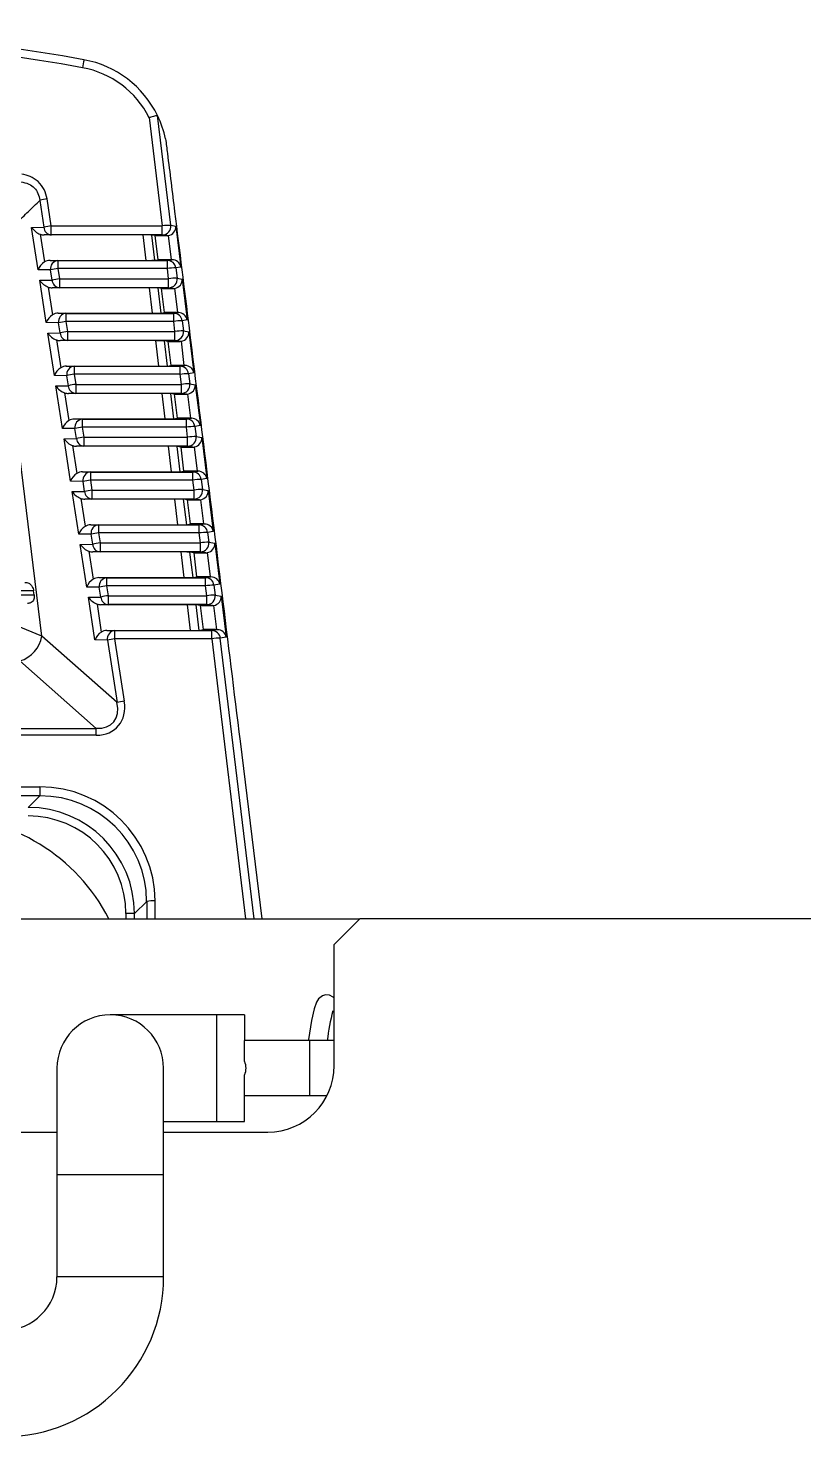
# Model space of a CAD drawing. Extents: x 16.5 to 113.1, y 4.4 to 84.5.
# Drawn here: x 54.301 to 55.21, y 39.339 to 40.991 of the extents above; entities that cross this region are included whole.
import ezdxf

# ---------------------------------------------------------------- set-up
doc = ezdxf.new("R2010")
doc.units = 0
doc.header["$MEASUREMENT"] = 0
doc.linetypes.add('SLD-SOLID', pattern=[0])
doc.layers.add('OBJECT', color=7, linetype='CONTINUOUS')

msp = doc.modelspace()

# ---------------------------------------------------------------- linework, layer by layer
at = {"layer": 'OBJECT', "linetype": 'SLD-SOLID'}
for p, q in [((54.4429, 40.8865), (54.4582, 40.7595)), ((54.4681, 40.7602), (54.4526, 40.8889)), ((54.3147, 40.7895), (54.3195, 40.7579)), ((54.3281, 40.7595), (54.3233, 40.7911)), ((54.305, 40.7577), (54.3195, 40.7579)), ((54.3126, 40.7081), (54.305, 40.7577)), ((54.3281, 40.7595), (54.4582, 40.7595)), ((54.3281, 40.749), (54.3281, 40.7595)), ((54.4582, 40.749), (54.4582, 40.7595)), ((54.4681, 40.7602), (54.474, 40.7592)), ((54.474, 40.7592), (54.4799, 40.7112)), ((54.3171, 40.2783), (54.2608, 40.7371)), ((54.3151, 40.7497), (54.3201, 40.7172)), ((54.3281, 40.749), (54.3197, 40.7489)), ((54.4356, 40.7489), (54.3197, 40.7489)), ((54.4582, 40.749), (54.3281, 40.749)), ((54.4392, 40.7191), (54.4356, 40.7489)), ((54.4497, 40.7481), (54.4456, 40.7488)), ((54.4456, 40.7488), (54.4491, 40.7192)), ((54.4497, 40.7481), (54.4636, 40.7481)), ((54.4532, 40.7199), (54.4497, 40.7481)), ((54.4636, 40.7481), (54.4582, 40.749)), ((54.4688, 40.7199), (54.4653, 40.7483)), ((54.3267, 40.7191), (54.3358, 40.719)), ((54.3267, 40.7191), (54.4392, 40.7191)), ((54.3358, 40.719), (54.3358, 40.7095)), ((54.3358, 40.719), (54.4642, 40.719)), ((54.4491, 40.7192), (54.4532, 40.7199)), ((54.4688, 40.7199), (54.4532, 40.7199)), ((54.4642, 40.719), (54.4695, 40.7199)), ((54.4642, 40.7095), (54.4642, 40.719)), ((54.4688, 40.7199), (54.4695, 40.7199)), ((54.3272, 40.7079), (54.3126, 40.7081)), ((54.329, 40.696), (54.3272, 40.7079)), ((54.3358, 40.7095), (54.3376, 40.6975)), ((54.4642, 40.7095), (54.3358, 40.7095)), ((54.4656, 40.6975), (54.4642, 40.7095)), ((54.4799, 40.7112), (54.4741, 40.7102)), ((54.4741, 40.7102), (54.4755, 40.6982)), ((54.3145, 40.6957), (54.329, 40.696)), ((54.3221, 40.6461), (54.3145, 40.6957)), ((54.3246, 40.6877), (54.3296, 40.6552)), ((54.3376, 40.687), (54.3292, 40.6869)), ((54.443, 40.6869), (54.3292, 40.6869)), ((54.3376, 40.6975), (54.3376, 40.687)), ((54.3376, 40.6975), (54.4656, 40.6975)), ((54.4656, 40.687), (54.3376, 40.687)), ((54.4466, 40.6571), (54.443, 40.6869)), ((54.4573, 40.6861), (54.453, 40.6868)), ((54.453, 40.6868), (54.4566, 40.6571)), ((54.4573, 40.6861), (54.4712, 40.6861)), ((54.4608, 40.6579), (54.4573, 40.6861)), ((54.4656, 40.687), (54.4656, 40.6975)), ((54.4712, 40.6861), (54.4656, 40.687)), ((54.4764, 40.6579), (54.4729, 40.6863)), ((54.4755, 40.6982), (54.4816, 40.6972)), ((54.4816, 40.6972), (54.4875, 40.6492)), ((54.3362, 40.6571), (54.3453, 40.6569)), ((54.3362, 40.6571), (54.4466, 40.6571)), ((54.3453, 40.6569), (54.3453, 40.6475)), ((54.3453, 40.6569), (54.4716, 40.6569)), ((54.4566, 40.6571), (54.4608, 40.6579)), ((54.4764, 40.6579), (54.4608, 40.6579)), ((54.4716, 40.6569), (54.4771, 40.6579)), ((54.4716, 40.6475), (54.4716, 40.6569)), ((54.4764, 40.6579), (54.4771, 40.6579)), ((54.3367, 40.6459), (54.3221, 40.6461)), ((54.3386, 40.634), (54.3367, 40.6459)), ((54.3453, 40.6475), (54.3472, 40.6356)), ((54.4716, 40.6475), (54.3453, 40.6475)), ((54.3472, 40.6356), (54.3472, 40.625)), ((54.3472, 40.6356), (54.473, 40.6356)), ((54.473, 40.6356), (54.4716, 40.6475)), ((54.473, 40.625), (54.473, 40.6356)), ((54.4875, 40.6492), (54.4815, 40.6481)), ((54.4815, 40.6481), (54.483, 40.6363)), ((54.483, 40.6363), (54.4893, 40.6352)), ((54.4893, 40.6352), (54.4952, 40.5872)), ((54.324, 40.6338), (54.3386, 40.634)), ((54.3317, 40.5841), (54.324, 40.6338)), ((54.3341, 40.6257), (54.3391, 40.5932)), ((54.3472, 40.625), (54.3387, 40.6249)), ((54.4505, 40.6249), (54.3387, 40.6249)), ((54.473, 40.625), (54.3472, 40.625)), ((54.454, 40.595), (54.4505, 40.6249)), ((54.4649, 40.6241), (54.4605, 40.6248)), ((54.4605, 40.6248), (54.464, 40.5951)), ((54.4649, 40.6241), (54.4788, 40.6241)), ((54.4684, 40.5959), (54.4649, 40.6241)), ((54.4788, 40.6241), (54.473, 40.625)), ((54.484, 40.5959), (54.4805, 40.6243)), ((54.3457, 40.595), (54.3548, 40.5949)), ((54.3457, 40.595), (54.454, 40.595)), ((54.3548, 40.5949), (54.3548, 40.5854)), ((54.3548, 40.5949), (54.4791, 40.5949)), ((54.3548, 40.5854), (54.3567, 40.5736)), ((54.4791, 40.5854), (54.3548, 40.5854)), ((54.464, 40.5951), (54.4684, 40.5959)), ((54.484, 40.5959), (54.4684, 40.5959)), ((54.4791, 40.5949), (54.4847, 40.5959)), ((54.4791, 40.5854), (54.4791, 40.5949)), ((54.4805, 40.5736), (54.4791, 40.5854)), ((54.484, 40.5959), (54.4847, 40.5959)), ((54.4952, 40.5872), (54.489, 40.5861)), ((54.489, 40.5861), (54.4904, 40.5743)), ((54.3463, 40.5838), (54.3317, 40.5841)), ((54.3335, 40.5718), (54.3481, 40.572)), ((54.3412, 40.522), (54.3335, 40.5718)), ((54.3481, 40.572), (54.3463, 40.5838)), ((54.3567, 40.5736), (54.3567, 40.5631)), ((54.3567, 40.5736), (54.4805, 40.5736)), ((54.4805, 40.5631), (54.4805, 40.5736)), ((54.4904, 40.5743), (54.4969, 40.5732)), ((54.4969, 40.5732), (54.5028, 40.5252)), ((54.3436, 40.5638), (54.3486, 40.5312)), ((54.3567, 40.5631), (54.3482, 40.5629)), ((54.4579, 40.5629), (54.3482, 40.5629)), ((54.4805, 40.5631), (54.3567, 40.5631)), ((54.4615, 40.533), (54.4579, 40.5629)), ((54.4725, 40.5621), (54.4679, 40.5629)), ((54.4679, 40.5629), (54.4715, 40.5331)), ((54.4725, 40.5621), (54.4864, 40.5621)), ((54.476, 40.5339), (54.4725, 40.5621)), ((54.4864, 40.5621), (54.4805, 40.5631)), ((54.4916, 40.5339), (54.4882, 40.5623)), ((54.3558, 40.5218), (54.3412, 40.522)), ((54.3553, 40.533), (54.3644, 40.5329)), ((54.3553, 40.533), (54.4615, 40.533)), ((54.3576, 40.51), (54.3558, 40.5218)), ((54.3644, 40.5329), (54.3644, 40.5234)), ((54.3644, 40.5329), (54.4865, 40.5329)), ((54.3644, 40.5234), (54.3662, 40.5116)), ((54.4865, 40.5234), (54.3644, 40.5234)), ((54.4715, 40.5331), (54.476, 40.5339)), ((54.4916, 40.5339), (54.476, 40.5339)), ((54.4865, 40.5329), (54.4923, 40.5339)), ((54.4865, 40.5234), (54.4865, 40.5329)), ((54.4879, 40.5116), (54.4865, 40.5234)), ((54.4916, 40.5339), (54.4923, 40.5339)), ((54.5028, 40.5252), (54.4964, 40.5241)), ((54.4964, 40.5241), (54.4978, 40.5123)), ((54.3431, 40.5098), (54.3576, 40.51)), ((54.3507, 40.46), (54.3431, 40.5098)), ((54.3662, 40.5116), (54.3662, 40.5011)), ((54.3662, 40.5116), (54.4879, 40.5116)), ((54.4879, 40.5011), (54.4879, 40.5116)), ((54.4978, 40.5123), (54.5045, 40.5112)), ((54.5045, 40.5112), (54.5104, 40.4632)), ((54.3531, 40.5018), (54.3581, 40.4691)), ((54.3662, 40.5011), (54.3577, 40.501)), ((54.4653, 40.501), (54.3577, 40.501)), ((54.4879, 40.5011), (54.3662, 40.5011)), ((54.4689, 40.471), (54.4653, 40.501)), ((54.4802, 40.5001), (54.4753, 40.5009)), ((54.4753, 40.5009), (54.4789, 40.4711)), ((54.4802, 40.5001), (54.494, 40.5001)), ((54.4836, 40.4719), (54.4802, 40.5001)), ((54.494, 40.5001), (54.4879, 40.5011)), ((54.4993, 40.4719), (54.4958, 40.5003)), ((54.3648, 40.471), (54.3739, 40.4708)), ((54.3648, 40.471), (54.4689, 40.471)), ((54.3739, 40.4708), (54.3739, 40.4614)), ((54.3739, 40.4708), (54.4939, 40.4708)), ((54.4789, 40.4711), (54.4836, 40.4719)), ((54.4993, 40.4719), (54.4836, 40.4719)), ((54.4939, 40.4708), (54.5, 40.4719)), ((54.4939, 40.4614), (54.4939, 40.4708)), ((54.4993, 40.4719), (54.5, 40.4719)), ((54.3653, 40.4598), (54.3507, 40.46)), ((54.3671, 40.4481), (54.3653, 40.4598)), ((54.3739, 40.4614), (54.3757, 40.4497)), ((54.4939, 40.4614), (54.3739, 40.4614)), ((54.4954, 40.4497), (54.4939, 40.4614)), ((54.5104, 40.4632), (54.5039, 40.4621)), ((54.5039, 40.4621), (54.5053, 40.4503)), ((54.3526, 40.4479), (54.3671, 40.4481)), ((54.3602, 40.398), (54.3526, 40.4479)), ((54.3626, 40.4398), (54.3677, 40.4071)), ((54.3757, 40.4391), (54.3672, 40.439)), ((54.4728, 40.439), (54.3672, 40.439)), ((54.3757, 40.4497), (54.3757, 40.4391)), ((54.3757, 40.4497), (54.4954, 40.4497)), ((54.4954, 40.4391), (54.3757, 40.4391)), ((54.4764, 40.4089), (54.4728, 40.439)), ((54.4878, 40.4381), (54.4828, 40.4389)), ((54.4828, 40.4389), (54.4864, 40.409)), ((54.4878, 40.4381), (54.5016, 40.4381)), ((54.4912, 40.4099), (54.4878, 40.4381)), ((54.4954, 40.4391), (54.4954, 40.4497)), ((54.5016, 40.4381), (54.4954, 40.4391)), ((54.5069, 40.4099), (54.5034, 40.4383)), ((54.5053, 40.4503), (54.5121, 40.4492)), ((54.5121, 40.4492), (54.518, 40.4012)), ((54.3743, 40.4089), (54.3834, 40.4088)), ((54.3743, 40.4089), (54.4764, 40.4089)), ((54.3834, 40.4088), (54.3834, 40.3993)), ((54.3834, 40.4088), (54.5014, 40.4088)), ((54.4864, 40.409), (54.4912, 40.4099)), ((54.5069, 40.4099), (54.4912, 40.4099)), ((54.5014, 40.4088), (54.5076, 40.4099)), ((54.5014, 40.3993), (54.5014, 40.4088)), ((54.5069, 40.4099), (54.5076, 40.4099)), ((54.3748, 40.3978), (54.3602, 40.398)), ((54.3766, 40.3861), (54.3748, 40.3978)), ((54.3834, 40.3993), (54.3852, 40.3877)), ((54.5014, 40.3993), (54.3834, 40.3993)), ((54.3852, 40.3877), (54.3852, 40.3772)), ((54.3852, 40.3877), (54.5028, 40.3877)), ((54.5028, 40.3877), (54.5014, 40.3993)), ((54.5028, 40.3772), (54.5028, 40.3877)), ((54.518, 40.4012), (54.5113, 40.4)), ((54.5113, 40.4), (54.5127, 40.3884)), ((54.5127, 40.3884), (54.5197, 40.3872)), ((54.5197, 40.3872), (54.5256, 40.3392)), ((54.3621, 40.3859), (54.3766, 40.3861)), ((54.3697, 40.3359), (54.3621, 40.3859)), ((54.3722, 40.3778), (54.3772, 40.3451)), ((54.3852, 40.3772), (54.3767, 40.377)), ((54.4802, 40.377), (54.3767, 40.377)), ((54.5028, 40.3772), (54.3852, 40.3772)), ((54.4838, 40.3469), (54.4802, 40.377)), ((54.4954, 40.3761), (54.4902, 40.3769)), ((54.4902, 40.3769), (54.4938, 40.347)), ((54.4954, 40.3761), (54.5093, 40.3761)), ((54.4988, 40.3479), (54.4954, 40.3761)), ((54.5093, 40.3761), (54.5028, 40.3772)), ((54.5145, 40.3479), (54.511, 40.3763)), ((54.3838, 40.3469), (54.3929, 40.3468)), ((54.3838, 40.3469), (54.4838, 40.3469)), ((54.3929, 40.3468), (54.3929, 40.3373)), ((54.3929, 40.3468), (54.5088, 40.3468)), ((54.4938, 40.347), (54.4988, 40.3479)), ((54.5145, 40.3479), (54.4988, 40.3479)), ((54.5088, 40.3468), (54.5152, 40.3479)), ((54.5088, 40.3373), (54.5088, 40.3468)), ((54.5145, 40.3479), (54.5152, 40.3479)), ((54.5256, 40.3392), (54.5187, 40.338)), ((54.5187, 40.338), (54.5201, 40.3264)), ((53.6115, 40.3266), (54.308, 40.3266)), ((54.3074, 40.3313), (53.6121, 40.3313)), ((54.308, 40.3266), (54.3074, 40.3313)), ((54.3843, 40.3357), (54.3697, 40.3359)), ((54.3716, 40.3239), (54.3861, 40.3241)), ((54.3793, 40.2739), (54.3716, 40.3239)), ((54.3861, 40.3241), (54.3843, 40.3357)), ((54.3929, 40.3373), (54.3947, 40.3257)), ((54.5088, 40.3373), (54.3929, 40.3373)), ((54.3947, 40.3257), (54.3947, 40.3152)), ((54.3947, 40.3257), (54.5102, 40.3257)), ((54.5102, 40.3257), (54.5088, 40.3373)), ((54.5102, 40.3152), (54.5102, 40.3257)), ((54.5201, 40.3264), (54.5273, 40.3252)), ((54.5273, 40.3252), (54.5332, 40.2772)), ((54.3817, 40.3159), (54.3867, 40.283)), ((54.3947, 40.3152), (54.3863, 40.3151)), ((54.4876, 40.3151), (54.3863, 40.3151)), ((54.5102, 40.3152), (54.3947, 40.3152)), ((54.4913, 40.2849), (54.4876, 40.3151)), ((54.503, 40.3141), (54.4976, 40.315)), ((54.4976, 40.315), (54.5012, 40.285)), ((54.503, 40.3141), (54.5169, 40.3141)), ((54.5065, 40.2859), (54.503, 40.3141)), ((54.5169, 40.3141), (54.5102, 40.3152)), ((54.5221, 40.2859), (54.5186, 40.3143)), ((54.3171, 40.2783), (54.262, 40.3011)), ((54.4051, 40.2005), (54.3171, 40.2783)), ((54.3939, 40.2737), (54.3793, 40.2739)), ((54.3933, 40.2849), (54.4025, 40.2848)), ((54.3933, 40.2849), (54.4913, 40.2849)), ((54.3939, 40.2737), (54.4051, 40.2005)), ((54.4025, 40.2753), (54.4025, 40.2848)), ((54.4025, 40.2848), (54.5163, 40.2848)), ((54.4137, 40.2021), (54.4025, 40.2753)), ((54.5163, 40.2753), (54.4025, 40.2753)), ((54.5012, 40.285), (54.5065, 40.2859)), ((54.5221, 40.2859), (54.5065, 40.2859)), ((54.5163, 40.2848), (54.5228, 40.2859)), ((54.5163, 40.2753), (54.5163, 40.2848)), ((54.5163, 40.2753), (54.5557, 39.9465)), ((54.5221, 40.2859), (54.5228, 40.2859)), ((54.5332, 40.2772), (54.5262, 40.276)), ((54.5657, 39.9465), (54.5262, 40.276)), ((54.2913, 40.2492), (54.3807, 40.1701)), ((53.5388, 40.1701), (54.3807, 40.1701)), ((54.3807, 40.162), (53.5388, 40.162)), ((54.3807, 40.162), (54.3807, 40.1701)), ((54.5493, 40.1551), (54.5749, 39.9465)), ((53.6047, 40.1015), (54.3147, 40.1015)), ((54.3147, 40.091), (53.6047, 40.091)), ((54.3147, 40.091), (54.301, 40.0773)), ((54.3147, 40.1015), (54.3147, 40.091)), ((54.4255, 39.9528), (54.4399, 39.9671)), ((54.4399, 39.9671), (54.44, 39.9465)), ((54.4499, 39.9465), (54.4498, 39.9676)), ((53.5797, 39.9465), (54.6897, 39.9465)), ((54.4255, 39.9528), (54.4156, 39.9528)), ((54.4156, 39.9528), (54.4156, 39.9465)), ((54.4255, 39.9465), (54.4255, 39.9528)), ((54.6897, 39.9465), (54.6597, 39.9165)), ((55.5607, 39.9465), (54.6897, 39.9465)), ((54.6597, 39.7745), (54.6597, 39.9165)), ((54.5222, 39.834), (54.3972, 39.834)), ((54.5547, 39.834), (54.5222, 39.834)), ((54.5222, 39.709), (54.5222, 39.834)), ((54.5547, 39.834), (54.5547, 39.804)), ((54.5547, 39.7794), (54.5547, 39.804)), ((54.631, 39.804), (54.5547, 39.804)), ((54.631, 39.739), (54.631, 39.804)), ((54.6597, 39.804), (54.631, 39.804)), ((54.3347, 39.7715), (54.3347, 39.6465)), ((54.4597, 39.6465), (54.4597, 39.7715)), ((54.5547, 39.739), (54.5547, 39.7636)), ((54.631, 39.739), (54.5547, 39.739)), ((54.5547, 39.709), (54.5547, 39.739)), ((54.6512, 39.739), (54.631, 39.739)), ((53.5847, 39.6965), (54.3347, 39.6965)), ((54.4597, 39.709), (54.5222, 39.709)), ((54.4597, 39.6965), (54.5817, 39.6965)), ((54.5222, 39.709), (54.5547, 39.709)), ((54.3347, 39.6465), (54.3347, 39.5265)), ((54.3972, 39.6465), (54.3347, 39.6465)), ((54.4597, 39.6465), (54.3972, 39.6465)), ((54.4597, 39.5265), (54.4597, 39.6465)), ((54.3972, 39.5265), (54.3347, 39.5265)), ((54.4597, 39.5265), (54.3972, 39.5265))]:
    msp.add_line(p, q, dxfattribs=at)
at = {"layer": 'OBJECT', "linetype": 'SLD-SOLID', "flags": 128}
msp.add_lwpolyline([(54.6597, 39.8534), (54.6583, 39.8548), (54.6543, 39.8569), (54.6496, 39.8574), (54.6458, 39.8563), (54.6414, 39.8529), (54.6388, 39.8488), (54.6361, 39.8412), (54.6331, 39.8275), (54.6297, 39.8051), (54.6295, 39.804)], dxfattribs=at)
at = {"layer": 'OBJECT', "linetype": 'SLD-SOLID'}
for centre, radius, start, end in [((53.9597, 38.7415), 2.25, 79.5863, 100.4137), ((53.9597, 38.742), 2.24, 79.5863, 100.4137), ((54.6049, 40.9033), 0.2439, 167.8964, 170.1243), ((54.3447, 40.8364), 0.12, 25.9218, 79.5863), ((54.3447, 40.8369), 0.11, 26.7863, 79.5863), ((54.3447, 40.8364), 0.12, 12.1071, 25.9218), ((54.3395, 40.6788), 0.1135, 98.2263, 102.6395), ((54.3444, 40.6472), 0.1135, 98.2263, 102.6395), ((54.3288, 40.7582), 0.00928, 181.9162, 265.8072), ((54.4668, 40.7065), 0.0537, 88.674, 99.2872), ((54.4582, 40.759), 0.01, 270.0777, 6.9899), ((54.3367, 40.7094), 0.0096, 95.3138, 188.9535), ((54.4642, 40.709), 0.01, 6.9756, 89.9381), ((54.352, 40.5971), 0.1135, 98.2263, 102.6395), ((54.4728, 40.6565), 0.0537, 88.674, 99.2872), ((54.3539, 40.5852), 0.1135, 98.2263, 102.6395), ((54.3383, 40.6963), 0.00928, 181.9162, 265.8072), ((54.4656, 40.697), 0.01, 270.0777, 6.9899), ((54.4743, 40.6445), 0.0537, 88.674, 99.2872), ((54.3462, 40.6474), 0.0096, 95.3138, 188.9535), ((54.4716, 40.6469), 0.01, 6.9756, 89.9381), ((54.3616, 40.5351), 0.1135, 98.2263, 102.6395), ((54.3634, 40.5232), 0.1135, 98.2263, 102.6395), ((54.4803, 40.5944), 0.0537, 88.674, 99.2872), ((54.473, 40.635), 0.01, 270.0777, 6.9899), ((54.4817, 40.5826), 0.0537, 88.674, 99.2872), ((54.3478, 40.6343), 0.00928, 181.9162, 265.8072), ((54.3557, 40.5853), 0.0096, 95.3138, 188.9535), ((54.3711, 40.4731), 0.1135, 98.2263, 102.6395), ((54.479, 40.5849), 0.01, 6.9756, 89.9381), ((54.4877, 40.5324), 0.0537, 88.674, 99.2872), ((54.3729, 40.4613), 0.1135, 98.2263, 102.6395), ((54.3573, 40.5723), 0.00928, 181.9162, 265.8072), ((54.4805, 40.5731), 0.01, 270.0777, 6.9899), ((54.4891, 40.5206), 0.0537, 88.674, 99.2872), ((54.3653, 40.5233), 0.0096, 95.3138, 188.9535), ((54.3806, 40.4111), 0.1135, 98.2263, 102.6395), ((54.4865, 40.5229), 0.01, 6.9756, 89.9381), ((54.4952, 40.4704), 0.0537, 88.674, 99.2872), ((54.3824, 40.3993), 0.1135, 98.2263, 102.6395), ((54.3669, 40.5104), 0.00928, 181.9162, 265.8072), ((54.4879, 40.5111), 0.01, 270.0777, 6.9899), ((54.4966, 40.4586), 0.0537, 88.674, 99.2872), ((54.3748, 40.4613), 0.0096, 95.3138, 188.9535), ((54.4939, 40.4608), 0.01, 6.9756, 89.9381), ((54.3901, 40.349), 0.1135, 98.2263, 102.6395), ((54.5026, 40.4084), 0.0537, 88.674, 99.2872), ((54.3919, 40.3373), 0.1135, 98.2263, 102.6395), ((54.3764, 40.4484), 0.00928, 181.9162, 265.8072), ((54.504, 40.3966), 0.0537, 88.674, 99.2872), ((54.4953, 40.4491), 0.01, 270.0777, 6.9899), ((54.3843, 40.3993), 0.0096, 95.3138, 188.9535), ((54.5014, 40.3988), 0.01, 6.9756, 89.9381), ((54.3997, 40.287), 0.1135, 98.2263, 102.6395), ((54.4014, 40.2753), 0.1135, 98.2263, 102.6395), ((54.5101, 40.3463), 0.0537, 88.674, 99.2872), ((54.5028, 40.3872), 0.01, 270.0777, 6.9899), ((54.5115, 40.3347), 0.0537, 88.674, 99.2872), ((54.3859, 40.3864), 0.00928, 181.9162, 265.8072), ((54.3938, 40.3372), 0.0096, 95.3138, 188.9535), ((54.5088, 40.3368), 0.01, 6.9756, 89.9381), ((54.5175, 40.2843), 0.0537, 88.674, 99.2872), ((54.4092, 40.225), 0.1135, 98.2263, 102.6395), ((54.411, 40.2134), 0.1135, 98.2263, 102.6395), ((54.3954, 40.3244), 0.00928, 181.9162, 265.8072), ((54.5102, 40.3252), 0.01, 270.0777, 6.9899), ((54.5189, 40.2727), 0.0537, 88.674, 99.2872), ((54.2803, 40.2849), 0.0374, 287.184, 349.816), ((54.4033, 40.2752), 0.0096, 95.3138, 188.9535), ((54.4187, 40.1629), 0.1135, 98.2263, 102.6395), ((54.5163, 40.2748), 0.01, 6.9756, 89.9381), ((54.5249, 40.2223), 0.0537, 88.674, 99.2872), ((54.4299, 40.0897), 0.1135, 98.2263, 102.6395), ((54.1997, 39.8465), 0.22, 27.0357, 90), ((54.4479, 39.9099), 0.0578, 88.0795, 97.9802), ((54.3972, 39.7715), 0.0625, 90, 180), ((54.3972, 39.7715), 0.0625, 0, 90), ((54.9063, 39.7741), 0.2565, 165.4361, 173.3141), ((54.5817, 39.7745), 0.078, 270, 0), ((54.2722, 39.5265), 0.0625, 270, 0), ((54.2722, 39.5265), 0.1875, 270, 0)]:
    msp.add_arc(centre, radius, start, end, dxfattribs=at)
for centre, major_axis, ratio, start_param, end_param in [((54.3136, 40.7588), (0.00979, -0.00828), 0.557988, 4.235556, 5.289967), ((54.4641, 40.758), (0.00734, 0.00707), 0.946913, 4.094356, 5.612792), ((54.3194, 40.7589), (0.0115, -0.0009), 0.862782, 4.392937, 4.799198), ((54.4355, 40.7488), (0.0101, 0), 0.008673, 0.053472, 1.565554), ((54.4636, 40.7581), (0.00989, -0.0016), 0.998514, 4.873219, 5.047119), ((54.327, 40.7091), (0.0115, -0.0012), 0.861198, 1.691488, 2.30922), ((54.4391, 40.7192), (0.0101, 0), 0.00868, 4.719713, 6.231796), ((54.47, 40.7099), (0.00821, -0.00613), 0.948914, 0.789132, 2.237468), ((54.3212, 40.7092), (0.00769, 0.00883), 0.591833, 1.09893, 2.153342), ((54.3231, 40.6968), (0.00979, -0.00828), 0.557988, 4.235556, 5.289967), ((54.3289, 40.6969), (0.0115, -0.0009), 0.862782, 4.392937, 4.799198), ((54.443, 40.6868), (0.0101, 0), 0.008673, 0.053472, 1.565554), ((54.4712, 40.6961), (0.00989, -0.0016), 0.998514, 4.873219, 5.047119), ((54.4717, 40.696), (0.00734, 0.00707), 0.946913, 4.094356, 5.612792), ((54.3307, 40.6471), (0.00769, 0.00883), 0.591833, 1.09893, 2.153342), ((54.3366, 40.6471), (0.0115, -0.0012), 0.861198, 1.691488, 2.30922), ((54.4465, 40.6571), (0.0101, 0), 0.00868, 4.719713, 6.231796), ((54.4776, 40.6479), (0.00821, -0.00613), 0.948914, 0.789132, 2.237468), ((54.4793, 40.634), (0.00734, 0.00707), 0.946913, 4.094356, 5.612792), ((54.3326, 40.6348), (0.00979, -0.00828), 0.557988, 4.235556, 5.289967), ((54.3384, 40.6349), (0.0115, -0.0009), 0.862782, 4.392937, 4.799198), ((54.4504, 40.6248), (0.0101, 0), 0.008673, 0.053472, 1.565554), ((54.4788, 40.6341), (0.00989, -0.0016), 0.998514, 4.873219, 5.047119), ((54.3403, 40.5851), (0.00769, 0.00883), 0.591833, 1.09893, 2.153342), ((54.3461, 40.585), (0.0115, -0.0012), 0.861198, 1.691488, 2.30922), ((54.454, 40.5951), (0.0101, 0), 0.00868, 4.719713, 6.231796), ((54.4852, 40.5859), (0.00821, -0.00613), 0.948914, 0.789132, 2.237468), ((54.3421, 40.5728), (0.00979, -0.00828), 0.557988, 4.235556, 5.289967), ((54.487, 40.572), (0.00734, 0.00707), 0.946913, 4.094356, 5.612792), ((54.3479, 40.5729), (0.0115, -0.0009), 0.862782, 4.392937, 4.799198), ((54.4578, 40.5629), (0.0101, 0), 0.008673, 0.053472, 1.565554), ((54.4864, 40.5721), (0.00989, -0.0016), 0.998514, 4.873219, 5.047119), ((54.3498, 40.5231), (0.00769, 0.00883), 0.591833, 1.09893, 2.153342), ((54.3556, 40.523), (0.0115, -0.0012), 0.861198, 1.691488, 2.30922), ((54.4614, 40.5331), (0.0101, 0), 0.00868, 4.719713, 6.231796), ((54.4929, 40.5239), (0.00821, -0.00613), 0.948914, 0.789132, 2.237468), ((54.3516, 40.5109), (0.00979, -0.00828), 0.557988, 4.235556, 5.289967), ((54.4946, 40.51), (0.00734, 0.00707), 0.946913, 4.094356, 5.612792), ((54.3575, 40.511), (0.0115, -0.0009), 0.862782, 4.392937, 4.799198), ((54.4653, 40.5009), (0.0101, 0), 0.008673, 0.053472, 1.565554), ((54.494, 40.5101), (0.00989, -0.0016), 0.998514, 4.873219, 5.047119), ((54.3651, 40.461), (0.0115, -0.0012), 0.861198, 1.691488, 2.30922), ((54.4689, 40.4711), (0.0101, 0), 0.00868, 4.719713, 6.231796), ((54.5005, 40.4619), (0.00821, -0.00613), 0.948914, 0.789132, 2.237468), ((54.3593, 40.4611), (0.00769, 0.00883), 0.591833, 1.09893, 2.153342), ((54.3612, 40.4489), (0.00979, -0.00828), 0.557988, 4.235556, 5.289967), ((54.367, 40.449), (0.0115, -0.0009), 0.862782, 4.392937, 4.799198), ((54.4727, 40.4389), (0.0101, 0), 0.008673, 0.053472, 1.565554), ((54.5016, 40.4481), (0.00989, -0.0016), 0.998514, 4.873219, 5.047119), ((54.5022, 40.448), (0.00734, 0.00707), 0.946913, 4.094356, 5.612792), ((54.3688, 40.399), (0.00769, 0.00883), 0.591833, 1.09893, 2.153342), ((54.3747, 40.3989), (0.0115, -0.0012), 0.861198, 1.691488, 2.30922), ((54.4763, 40.409), (0.0101, 0), 0.00868, 4.719713, 6.231796), ((54.5081, 40.3999), (0.00821, -0.00613), 0.948914, 0.789132, 2.237468), ((54.5098, 40.386), (0.00734, 0.00707), 0.946913, 4.094356, 5.612792), ((54.3707, 40.3869), (0.00979, -0.00828), 0.557988, 4.235556, 5.289967), ((54.3765, 40.387), (0.0115, -0.0009), 0.862782, 4.392937, 4.799198), ((54.4801, 40.3769), (0.0101, 0), 0.008673, 0.053472, 1.565554), ((54.5093, 40.3861), (0.00989, -0.0016), 0.998514, 4.873219, 5.047119), ((54.3783, 40.337), (0.00769, 0.00883), 0.591833, 1.09893, 2.153342), ((54.3842, 40.3369), (0.0115, -0.0012), 0.861198, 1.691488, 2.30922), ((54.4837, 40.347), (0.0101, 0), 0.00868, 4.719713, 6.231796), ((54.5157, 40.3379), (0.00821, -0.00613), 0.948914, 0.789132, 2.237468), ((54.3802, 40.325), (0.00979, -0.00828), 0.557988, 4.235556, 5.289967), ((54.5174, 40.324), (0.00734, 0.00707), 0.946913, 4.094356, 5.612792), ((54.386, 40.3251), (0.0115, -0.0009), 0.862782, 4.392937, 4.799198), ((54.4876, 40.315), (0.0101, 0), 0.008673, 0.053472, 1.565554), ((54.5169, 40.3241), (0.00989, -0.0016), 0.998514, 4.873219, 5.047119), ((54.3879, 40.275), (0.00769, 0.00883), 0.591833, 1.09893, 2.153342), ((54.3937, 40.2749), (0.0115, -0.0012), 0.861198, 1.691488, 2.30922), ((54.4912, 40.285), (0.0101, 0), 0.00868, 4.719713, 6.231796), ((54.5233, 40.2759), (0.00821, -0.00613), 0.948914, 0.789132, 2.237468), ((54.366, 40.2096), (0.0395, -0.0379), 0.729911, 5.63306, 7.044586), ((54.366, 40.2091), (0.0343, -0.0324), 0.634863, 5.627906, 7.039432), ((54.3143, 39.9666), (0.1299, 0.0387), 0.994537, 5.999728, 7.562929), ((54.3143, 39.9661), (0.1188, 0.0407), 0.993756, 5.959345, 7.522545), ((54.3001, 39.9519), (0.089, 0.089), 0.993631, 5.501585, 7.064785), ((54.3001, 39.9519), (0.0819, 0.0819), 0.992433, 5.501585, 7.064785), ((54.3656, 39.7715), (0.1907, 0), 0.327805, 6.15661, 6.409761)]:
    msp.add_ellipse(centre, major_axis=major_axis, ratio=ratio, start_param=start_param, end_param=end_param, dxfattribs=at)
for points, knots in [([(54.4526, 40.8889), (54.4525, 40.8889), (54.4521, 40.8889), (54.4503, 40.8885), (54.4478, 40.8879), (54.4452, 40.8872), (54.4436, 40.8867), (54.443, 40.8865), (54.4429, 40.8865)], [0, 0, 0, 0, 0.219281, 0.438507, 0.659241, 0.882986, 0.98583, 1, 1, 1, 1]), ([(54.4621, 40.8616), (54.4628, 40.8559), (54.4663, 40.8274), (54.4811, 40.7081), (54.5095, 40.4783), (54.535, 40.2712), (54.5493, 40.1551)], [0, 0, 0, 0, 0.024148, 0.120739, 0.507103, 1, 1, 1, 1]), ([(54.3233, 40.7911), (54.3223, 40.7949), (54.3205, 40.8025), (54.3131, 40.8118), (54.3038, 40.818), (54.2968, 40.8196), (54.2936, 40.8203)], [0, 0, 0, 0, 0.261879, 0.524407, 0.77642, 1, 1, 1, 1]), ([(54.2922, 40.8112), (54.2955, 40.8106), (54.3014, 40.8095), (54.3084, 40.8043), (54.3131, 40.7976), (54.3141, 40.7923), (54.3147, 40.7895)], [0, 0, 0, 0, 0.295336, 0.524717, 0.75446, 1, 1, 1, 1]), ([(54.2971, 40.3413), (54.2987, 40.3412), (54.3015, 40.3408), (54.3044, 40.3385), (54.3062, 40.3357), (54.3071, 40.3333), (54.3073, 40.3318), (54.3074, 40.3313)], [0, 0, 0, 0, 0.345936, 0.577481, 0.767317, 0.928004, 1, 1, 1, 1]), ([(54.308, 40.3266), (54.308, 40.3257), (54.3081, 40.3239), (54.3076, 40.3214), (54.3064, 40.3191), (54.3043, 40.3173), (54.302, 40.3167), (54.3004, 40.3166), (54.3002, 40.3166)], [0, 0, 0, 0, 0.150357, 0.300705, 0.45223, 0.658977, 0.942857, 1, 1, 1, 1])]:
    msp.add_open_spline(points, degree=3, knots=knots, dxfattribs=at)
for points in [[(54.4526, 40.8889), (54.4527, 40.8889)], [(54.2608, 40.7371), (54.3147, 40.7895)]]:
    msp.add_open_spline(points, degree=1, dxfattribs=at)

doc.saveas('drawing.dxf')
